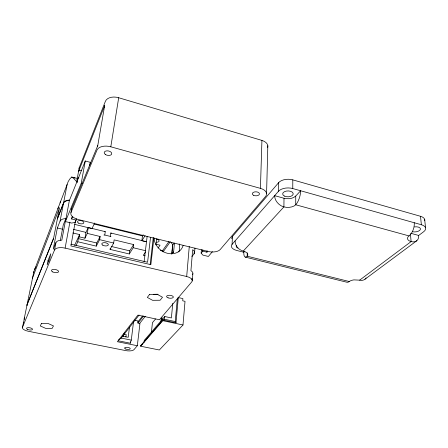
<?xml version="1.0" encoding="UTF-8"?>
<svg xmlns="http://www.w3.org/2000/svg" width="448" height="448" viewBox="0 0 448 448"><rect width="100%" height="100%" fill="white"/><g stroke="black" fill="none" stroke-linecap="round" stroke-linejoin="round"><path stroke-width="0.67" d="M421.355 224.739L300.642 190.753L295.736 196.062L295.719 204.77L409.024 235.917A8.691 4.178 -5.2 0 0 411.113 241.595L413.258 241.903A9.923 6.871 48 0 0 418.673 235.458L423.679 231.711A10.354 5.079 -5.5 0 0 421.355 224.739L420.521 216.294L292.802 179.878A10.461 5.964 -0.6 0 0 278.645 182.65L232.478 236.46A9.134 4.637 2.5 0 0 231.823 238.818M292.762 188.546A10.534 5.897 -0.5 0 0 278.505 191.268L274.652 195.664A10.354 7.784 41.3 0 0 281.473 205.968L283.903 206.909A8.842 4.85 -0.3 0 0 295.719 204.77L296.985 203.14A10.494 3.993 -73.5 0 0 300.642 190.758L292.762 188.546L292.802 179.878M247.313 252.89L247.178 256.211A9.145 3.097 -75.8 0 1 243.802 252.235L236.874 250.51A9.19 4.575 2.5 0 1 232.064 244.362L274.652 195.664L284.004 198.246L283.903 206.909L243.247 251.093A7.706 3.763 2.6 0 1 247.178 256.211L349.278 281.523A7.504 3.332 -1.8 0 1 353.931 279.888L359.649 280.151A8.926 6.614 49.1 0 0 366.117 277.9M278.505 191.268L278.645 182.65M266.577 193.435L267.826 145.746M97.474 146.754A11.39 6.776 10.8 0 1 97.765 145.606L71.736 208.382L70.969 212.526A9.974 5.074 10.4 0 0 78.557 219.604L208.191 251.485A9.341 4.631 3.9 0 0 220.22 249.53L265.58 196.482A10.696 6.02 1.4 0 0 260.422 188.356L261.929 140.414L118.692 97.737A10.965 7.112 11.9 0 0 105.381 101.349L79.257 167.642A9.615 5.415 11.3 0 0 79.044 168.566M232.064 244.362L232.478 236.46M212.402 251.664L208.387 256.452L202.86 255.102L201.141 253.126L202.737 251.16L206.926 252.19L207.026 250.824M201.141 253.126L201.404 249.721M202.737 251.16L202.843 249.794M191.951 279.888L192.058 278.578M191.934 256.525L194.085 253.82L194.253 251.793M192.276 280.902L192.864 273.678M194.566 252.818L194.953 248.069M134.355 320.169L138.023 320.947L137.777 323.025L139.95 323.484L137.323 345.727L117.41 341.718L137.883 315.14L159.471 319.754L191.789 281.854A8.529 3.87 5 0 0 186.682 276.511L189.269 246.529M182.991 324.99L185.024 301.325L182.717 300.81L182.913 298.598L178.298 297.562L177.335 298.693L175.235 321.569L175.997 322.795L162.848 319.984L140.728 345.576L140.65 346.22L159.348 349.989L182.991 324.99L162.781 320.673L140.65 346.22M175.997 322.795L178.298 297.562M172.771 303.352L171.382 317.951L164.791 316.534L144.256 340.385L144.038 342.317M172.883 252.935L173.6 251.961L174.451 243.253M162.781 320.673L162.848 319.984L164.517 319.273L164.791 316.534M171.735 254.055L172.704 244.311M171.881 253.719L172.743 245.05L174.166 243.079M160.966 321.289L161.224 318.808L162.17 317.699L161.851 320.807M151.346 332.83L152.454 322.672L155.557 318.965M156.022 244.944L156.699 238.89M153.888 238.241L150.847 264.662L70.902 245.941L75.326 221.346M150.153 264.505L153.278 237.446M150.522 237.294L147.582 262.254L70.857 244.171M144.094 261.699L147.146 236.354M118.222 340.771L130.262 343.202L130.43 341.83M130.262 343.202L131.281 340.122L133.549 321.664M143.192 234.73L142.453 235.911L141.854 240.744L145.062 235.665M129.494 327.085L128.218 337.294L122.198 336.067M124.505 334.348L124.678 332.97M125.894 337.008L126.218 334.466L123.586 333.928M133.196 247.727L133.61 244.574L114.139 239.876L113.674 243.04L110.09 249.418L129.321 253.977L133.196 247.727L145.6 250.706M123.262 336.47L123.508 334.561M129.321 253.977L129.735 250.858L133.61 244.574M110.09 249.418L110.275 248.164M110.942 236.695L110.298 236.376L110.802 233.01L146.647 241.746M103.958 235.004L104.765 235.038L105.286 231.666L88.262 227.517L85.949 232.378L84.958 238.202L79.195 236.824L78.366 238.61L77.812 241.763L76.042 245.554M77.812 241.763L96.27 246.137L99.635 239.669L100.134 236.494L87.27 233.391L84.958 238.202M70.969 212.526L96.981 150.13A11.435 6.742 10.7 0 1 110.802 146.804L118.692 97.737M96.27 246.137L96.768 242.995L100.134 236.494M87.27 233.391L88.262 227.517M97.574 146.664L104.664 105.538L78.54 171.517L79.33 170.548L80.618 170.341L81.749 170.722M79.195 236.824L79.587 234.573L72.85 232.954M89.606 165.665L90.199 162.305L85.266 160.978L69.345 200.637L65.414 221.581L71.579 223.082L75.292 222.354L76.518 218.758M104.289 107.649L104.664 105.538M75.292 222.354L75.656 220.326M65.414 221.581L81.262 183.165L85.266 160.978M76.272 220.119L71.624 218.977L71.999 216.938M77.095 179.34L79.257 167.642M137.323 345.727L133.952 349.681A6.86 2.481 6.4 0 1 125.574 350.577L28.454 331.296A7.258 2.626 9.4 0 1 22.422 327.421L54.527 250.023A9.094 4.189 10.1 0 1 65.117 248.114L69.894 222.146M60.071 221.15A8.887 4.402 10.6 0 1 65.878 218.585L61.83 240.145A9.038 4.245 10.2 0 0 55.95 242.598L53.256 249.166L57.355 227.97L60.071 221.15L63.532 203.123A8.758 4.53 11 0 1 69.278 200.463M60.368 240.279L63.263 224.946L65.878 218.585M54.527 250.023L55.95 242.598M57.439 218.574L63.605 202.765L67.11 184.503L68.18 181.614L69.748 179.066L71.697 177.033L77.98 178.528M48.031 260.45L47.163 264.891L49.907 258.216L50.781 253.719L48.031 260.45L49.174 261.061M22.422 327.421L24.562 317.862L24.203 318.73A7.213 2.688 9.5 0 0 24.175 319.435M24.203 318.73L27.054 304.842L53.542 238.61L59.567 207.637L32.609 277.704A6.989 2.946 10.2 0 0 32.564 278.477M27.126 305.043A7.134 2.783 9.8 0 1 27.16 304.31L33.852 271.645L67.11 184.503M57.848 208.768L58.458 207.088M60.077 202.927L60.693 201.236M57.372 218.926L63.532 203.123M27.16 304.31L53.53 238.325M71.624 218.977L72.71 216.418M74.631 245.286L79.587 234.573M94.674 223.037L91.974 228.592L74.738 224.392M145.51 251.989L143.276 255.366L145.107 255.802M158.082 248.058L160.059 245.185L156.01 244.199M162.109 251.272L168.924 241.59M163.122 251.882L170.352 241.657M118.608 339.903L121.246 338.083L139.076 315.05M137.833 321.994L142.598 315.946M138.068 323.019L143.674 315.93M139.261 323.904L145.331 316.282M206.926 252.19L207.805 251.126M243.802 252.241L244.726 251.238M409.024 235.917L410.547 234.455A9.985 5.354 -71.8 0 0 414.266 222.734M295.736 196.062C292.628 198.918 287.918 199.175 284.004 198.246M140.728 345.576L142.346 344.266M359.649 280.151L411.113 241.595L410.418 233.806M364.986 279.216L416.802 240.738M153.238 294.319L158.015 294.269M104.485 231.633L105.286 231.666M121.246 338.083L131.281 340.122M164.517 319.273L175.235 321.569M65.117 248.114L186.682 276.511M99.635 239.669L113.674 243.04M78.366 238.61L96.768 242.995M111.216 246.445L129.735 250.858M73.377 229.342L85.949 232.378M160.311 250.348L163.638 251.149M57.355 227.97L62.574 229.225M104.765 235.038L110.298 236.376M142.526 240.912L145.897 241.73M94.119 224.039L142.453 235.911M245.353 257.124L346.926 282.246A8.758 4.211 -75.4 0 0 349.278 281.523M81.262 183.165L82.522 183.49M411.001 233.335L418.673 235.458M110.802 146.804L260.422 188.356M110.802 233.01L111.446 233.33M73.265 177.296L74.967 178.186M71.697 177.033L73.461 178.231L77.235 182.246M161.224 318.808L161.952 320.264M424.676 219.369L425.533 227.78M261.929 140.414A10.282 6.378 0.8 0 1 267.686 147.409M71.546 209.703A9.94 5.107 10.4 0 1 71.736 208.382M77.353 182.168A9.705 5.331 11 0 1 78.837 177.436M420.521 216.294A10.287 5.141 -5.8 0 1 424.743 220.713M243.247 251.098A9.262 7.398 41.7 0 1 235.094 240.901M414.439 226.918A5.18 2.537 -5.5 0 1 420.342 229.566A5.18 2.537 -5.5 0 1 412.328 231.661M237.849 248.058A4.29 2.134 2.5 0 1 236.578 245.493M33.802 272.429A6.955 2.985 10.3 0 1 33.852 271.645M63.605 202.765A8.753 4.53 11 0 1 69.35 200.099M34.642 269.578A7.011 6.188 17.1 0 1 36.165 266.762M156.979 239.282A3.086 1.534 6.5 0 1 159.113 241.007A3.086 1.534 6.5 0 1 156.705 242.234M192.377 274.646A8.484 3.92 5 0 0 190.926 270.659L192.674 249.693A8.344 4.071 5 0 1 194.085 253.82M183.12 245.442A15.551 12.953 35 0 1 167.233 253.249A15.551 12.953 35 0 1 154.05 237.938M23.38 323.327A7.235 2.66 9.4 0 1 23.408 322.627M27.014 305.57A7.134 2.778 9.7 0 1 27.054 304.842M171.326 242.743A10.802 9.078 34.9 0 1 172.743 245.05M173.6 251.961A10.875 9.111 34.9 0 1 171.774 253.529M179.166 243.897A15.338 12.852 34.9 0 1 178.791 251.922M41.446 323.49L40.286 325.948L45.657 328.362L52.203 328.35L53.458 325.92L48.076 323.467L41.446 323.49M149.615 294.381L147.325 297.405L152.578 300.306L160.115 300.238L162.512 297.259L157.27 294.302L149.615 294.381M105.347 154.448A3.814 2.246 10.7 0 0 111.636 154.162A3.814 2.246 10.7 0 0 106.977 150.836A3.814 2.246 10.7 0 0 105.347 154.448M253.613 195.311A3.567 2.005 1.4 0 0 259.414 194.214A3.567 2.005 1.4 0 0 254.677 191.906A3.567 2.005 1.4 0 0 253.613 195.311M284.396 196.073A5.264 2.946 -0.5 0 0 293.087 194.471A5.264 2.946 -0.5 0 0 286.334 191.078A5.264 2.946 -0.5 0 0 284.396 196.073M78.518 223.11A3.22 1.613 10.2 0 0 83.77 222.964A3.22 1.613 10.2 0 0 79.71 220.517A3.22 1.613 10.2 0 0 78.518 223.11M102.799 245.185A3.293 1.585 8.7 0 0 108.242 245.062A3.293 1.585 8.7 0 0 104.194 242.654A3.293 1.585 8.7 0 0 102.799 245.185M27.653 329.431A3.024 1.098 9.4 0 0 32.486 329.431A3.024 1.098 9.4 0 0 28.459 327.65A3.024 1.098 9.4 0 0 27.653 329.431M125.356 348.897A2.856 1.036 6.4 0 0 130.133 348.919A2.856 1.036 6.4 0 0 126.7 347.295A2.856 1.036 6.4 0 0 125.356 348.897M52.69 271.908A3.601 1.568 9.9 0 0 58.503 271.824A3.601 1.568 9.9 0 0 53.833 269.366A3.601 1.568 9.9 0 0 52.69 271.908M168.09 297.836A3.382 1.456 5.5 0 0 173.331 297.125A3.382 1.456 5.5 0 0 168.482 295.338A3.382 1.456 5.5 0 0 168.09 297.836"/></g></svg>
